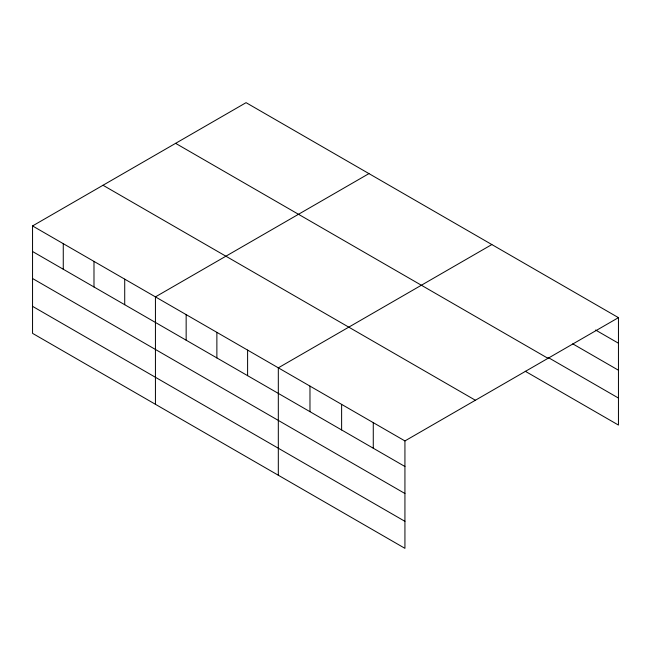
<?xml version="1.0" encoding="UTF-8"?>
<svg xmlns="http://www.w3.org/2000/svg" width="651" height="651" viewBox="0 0 651 651"><rect width="100%" height="100%" fill="white"/><g stroke="black" fill="none" stroke-linecap="round" stroke-linejoin="round"><path stroke-width="0.98" d="M404.93 493.507L404.93 440.93L32.55 225.938L32.55 333.353L404.93 548.337L404.93 493.507L32.55 278.514M525.251 371.257L618.45 425.062L618.45 317.647L246.07 102.663L32.55 225.938M368.954 173.605L155.434 296.88L155.434 404.295M491.839 244.556L278.319 367.831L278.319 475.246M404.93 440.93L618.45 317.647M595.592 330.024L618.45 343.215M572.734 343.834L618.45 370.224M548.109 357.448L618.45 398.054M175.607 143.342L547.987 358.335M103.013 185.258L475.393 400.243M32.55 251.506L404.93 466.498M32.55 306.344L404.93 521.329M373.275 422.654L373.275 448.222M341.62 404.377L341.62 429.945M309.974 386.108L309.974 411.676M247.6 350.092L247.6 375.66M216.873 332.36L216.873 357.928M186.153 314.62L186.153 340.188M124.715 279.149L124.715 304.717M93.988 261.409L93.988 286.977M63.269 243.677L63.269 269.245"/></g></svg>
